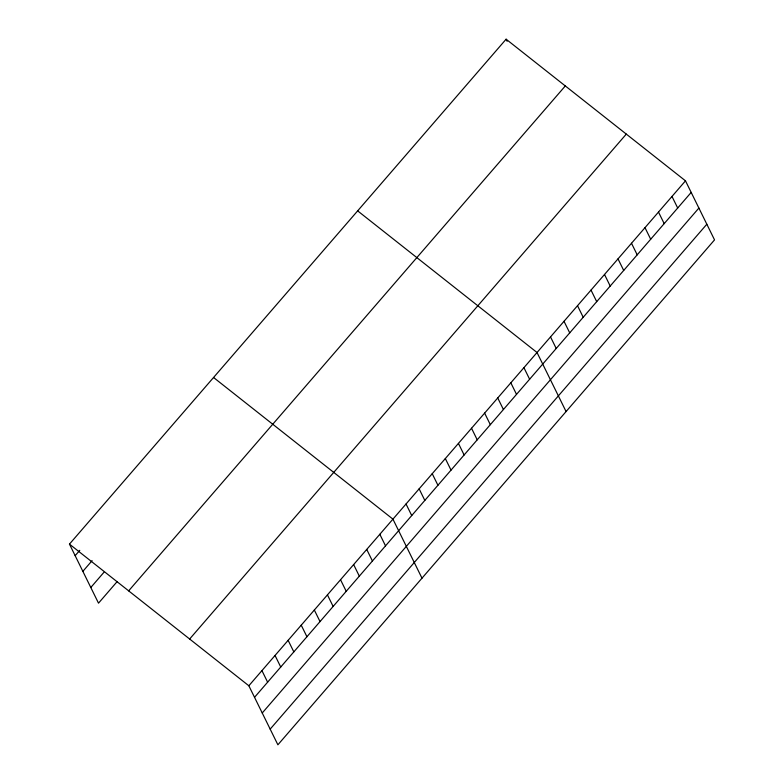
<?xml version="1.0" encoding="UTF-8"?>
<svg xmlns="http://www.w3.org/2000/svg" width="784" height="784" viewBox="0 0 784 784"><rect width="100%" height="100%" fill="white"/><g stroke="black" fill="none" stroke-linecap="round" stroke-linejoin="round"><path stroke-width="1.18" d="M69.462 544.116L506.111 39.2L685.49 180.839L714.538 239.884L277.889 744.8L248.842 685.765L69.462 544.116L98.51 603.161L117.002 581.767M75.156 555.68L79.772 550.339M82.859 571.35L92.11 560.658M90.807 587.49L103.9 572.34M128.654 590.862L565.303 85.946M189.64 639.019L626.298 134.103M248.842 685.765L685.49 180.839M254.526 697.329L691.184 192.413M262.238 712.989L698.887 208.074M270.176 729.13L706.835 224.214M357.651 210.867L537.03 352.516L566.077 411.551M213.552 377.496L392.931 519.135L421.988 578.18M671.996 196.451L677.69 208.015M658.491 212.052L664.185 223.626M644.997 227.664L650.691 239.228M631.502 243.265L637.196 254.839M618.008 258.877L623.701 270.441M506.111 39.2L507.15 41.307M604.513 274.478L610.207 286.052M591.018 290.09L596.702 301.654M577.514 305.691L583.208 317.265M564.019 321.303L569.713 332.867M550.525 336.904L556.219 348.478M523.928 367.667L529.621 379.231M510.825 382.808L516.519 394.381M497.732 397.958L503.416 409.522M484.63 413.109L490.323 424.673M471.527 428.25L477.221 439.824M458.434 443.401L464.118 454.965M445.332 458.552L451.025 470.116M432.229 473.693L437.923 485.267M419.136 488.844L424.82 500.408M406.034 503.994L411.727 515.558M379.828 534.286L385.522 545.85M366.736 549.437L372.429 561.001M353.633 564.578L359.327 576.152M340.53 579.729L346.224 591.293M327.438 594.88L333.131 606.444M314.335 610.021L320.029 621.594M301.232 625.171L306.926 636.735M288.14 640.322L293.824 651.886M275.037 655.463L280.731 667.037M261.934 670.614L267.628 682.178"/></g></svg>
